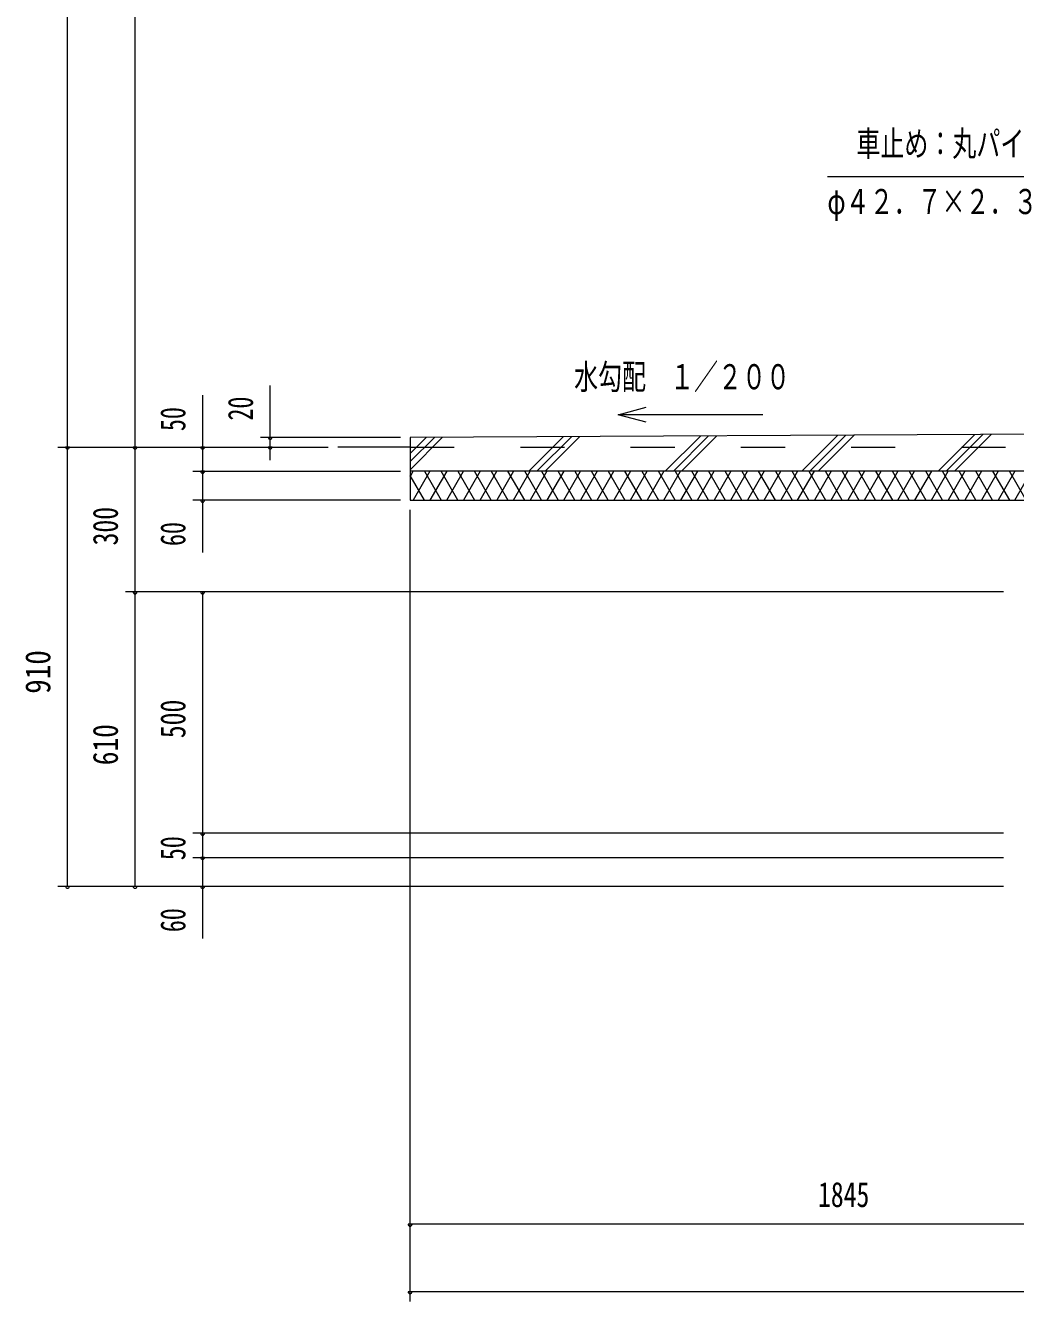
# Model space of a CAD drawing. Units: millimetres, scale not verified. Extents: x -33157 to 33170, y -14700 to 14700.
# Drawn here: x 13170 to 20352, y -4662 to 4590 of the extents above; entities that cross this region are included whole.
import ezdxf
from ezdxf.enums import TextEntityAlignment as Align

# ---------------------------------------------------------------- set-up
doc = ezdxf.new("R2010")
doc.units = ezdxf.units.MM
doc.header["$LTSCALE"] = 80
doc.linetypes.add('USER2', pattern=[10, 4, -6])
for name, color, linetype, lineweight in [('0-6_2-02BOLD', 7, 'Continuous', 18), ('0-7_2-12HIDDEN', 3, 'USER2', 18), ('0-A_2-52DIM', 3, 'Continuous', 18), ('0-B_2-62HATCH', 2, 'Continuous', 18)]:
    doc.layers.add(name, color=color, linetype=linetype, lineweight=lineweight)
doc.styles.add('ＭＳ ゴシック', font='')
doc.styles.get('ＭＳ ゴシック').set_extended_font_data('MS Gothic')

msp = doc.modelspace()

# ---------------------------------------------------------------- linework, layer by layer
at = {"layer": '0-6_2-02BOLD'}
for p, q in [((22261.59, 1634.25), (15960.02, 1602.9)), ((15960.02, 1532.9), (15435.02, 1532.9))]:
    msp.add_line(p, q, dxfattribs=at)
for points in [[(15960.02, 1602.9), (15960.02, 1147.9), (21595.02, 1147.9)], [(21595.02, 482.9), (21595.02, 1357.9), (15960.02, 1357.9)]]:
    msp.add_lwpolyline(points, dxfattribs=at)
at = {"layer": '0-7_2-12HIDDEN'}
msp.add_line((15960.02, 1532.9), (30030.02, 1532.9), dxfattribs=at)
at = {"layer": '0-A_2-52DIM'}
for p, q in [((13475.02, -1652.1), (13475.02, 9124.4)), ((13965.02, -1652.1), (13965.02, 9124.4)), ((20947.52, 3492.9), (18987.52, 3492.9)), ((14945.02, 1438.97), (14945.02, 1980.9)), ((14455.02, 1910.9), (14455.02, 769.9)), ((17672.44, 1713.33), (17469.6, 1767.69)), ((15890.02, 1602.9), (14875.02, 1602.9)), ((14959.02, 1602.9), (14931.02, 1602.9)), ((13405.02, 1532.9), (15365.02, 1532.9)), ((13489.02, 1532.9), (13461.02, 1532.9)), ((13979.02, 1532.9), (13951.02, 1532.9)), ((14469.02, 1532.9), (14441.02, 1532.9)), ((14959.02, 1532.9), (14931.02, 1532.9)), ((14385.02, 1357.9), (15890.02, 1357.9)), ((14469.02, 1357.9), (14441.02, 1357.9)), ((15890.02, 1147.9), (14385.02, 1147.9)), ((14469.02, 1147.9), (14441.02, 1147.9)), ((15960.02, -4662.1), (15960.02, 1077.9)), ((20265.02, 482.9), (13895.02, 482.9)), ((13979.02, 482.91), (13951.02, 482.91)), ((14469.02, 482.9), (14441.02, 482.9)), ((14455.02, 482.9), (14455.02, -2030.1)), ((20265.02, -1267.1), (14385.02, -1267.1)), ((14469.02, -1267.1), (14441.02, -1267.1)), ((14385.02, -1442.1), (20265.02, -1442.1)), ((14469.02, -1442.1), (14441.02, -1442.1)), ((20265.02, -1652.1), (13405.02, -1652.1)), ((13489.02, -1652.1), (13461.02, -1652.1)), ((13979.02, -1652.1), (13951.02, -1652.1)), ((14469.02, -1652.1), (14441.02, -1652.1)), ((15974.02, -4102.1), (15946.02, -4102.1)), ((30030.02, -4102.1), (15960.02, -4102.1)), ((15974.02, -4592.1), (15946.02, -4592.1)), ((30030.02, -4592.1), (15960.02, -4592.1))]:
    msp.add_line(p, q, dxfattribs=at)
msp.add_lwpolyline([(18519.6, 1767.69), (17469.6, 1767.69), (17672.44, 1822.04)], dxfattribs=at)
for centre in [(14945.02, 1602.9), (13475.02, 1532.9), (13965.02, 1532.9), (14455.02, 1532.9), (14945.02, 1532.9), (14455.02, 1357.9), (14455.02, 1147.9), (13965.02, 482.91), (14455.02, 482.9), (14455.02, -1267.1), (14455.02, -1442.1), (13475.02, -1652.1), (13965.02, -1652.1), (14455.02, -1652.1), (15960.02, -4102.1), (15960.02, -4592.1)]:
    msp.add_arc(centre, 14, 180, 0, dxfattribs=at)
at = {"layer": '0-B_2-62HATCH'}
for p, q in [((15960.02, 1368.15), (16195.95, 1604.08)), ((16136.26, 1603.78), (15960.02, 1427.54)), ((15960.02, 1486.94), (16076.56, 1603.48)), ((16820.93, 1357.9), (17071.46, 1608.43)), ((17131.16, 1608.73), (16880.33, 1357.9)), ((16939.73, 1357.9), (17190.85, 1609.03)), ((18066.36, 1613.38), (17810.88, 1357.9)), ((18126.05, 1613.68), (17870.28, 1357.9)), ((17929.67, 1357.9), (18185.75, 1613.98)), ((18800.83, 1357.9), (19061.26, 1618.33)), ((19120.96, 1618.63), (18860.22, 1357.9)), ((18919.62, 1357.9), (19180.65, 1618.93)), ((20056.16, 1623.28), (19790.78, 1357.9)), ((19850.17, 1357.9), (20115.85, 1623.58)), ((19909.57, 1357.9), (20175.55, 1623.88)), ((15960.02, 1317.95), (15983.09, 1357.9)), ((16063.92, 1147.9), (15960.02, 1327.86)), ((16104.33, 1357.9), (15983.09, 1147.9)), ((16063.92, 1357.9), (16185.16, 1147.9)), ((16225.58, 1357.9), (16104.33, 1147.9)), ((16306.41, 1147.9), (16185.16, 1357.9)), ((16225.58, 1147.9), (16346.82, 1357.9)), ((16306.41, 1357.9), (16427.65, 1147.9)), ((16468.06, 1357.9), (16346.82, 1147.9)), ((16548.89, 1147.9), (16427.65, 1357.9)), ((16468.06, 1147.9), (16589.31, 1357.9)), ((16548.9, 1357.9), (16670.14, 1147.9)), ((16710.56, 1357.9), (16589.31, 1147.9)), ((16791.38, 1147.9), (16670.14, 1357.9)), ((16710.56, 1147.9), (16831.79, 1357.9)), ((16912.62, 1147.9), (16791.38, 1357.9)), ((16953.04, 1357.9), (16831.79, 1147.9)), ((16912.63, 1357.9), (17033.87, 1147.9)), ((17074.28, 1357.9), (16953.04, 1147.9)), ((17155.11, 1147.9), (17033.87, 1357.9)), ((17074.28, 1147.9), (17195.53, 1357.9)), ((17155.11, 1357.9), (17276.36, 1147.9)), ((17316.77, 1357.9), (17195.53, 1147.9)), ((17397.6, 1147.9), (17276.36, 1357.9)), ((17316.77, 1147.9), (17438.01, 1357.9)), ((17397.6, 1357.9), (17518.84, 1147.9)), ((17559.26, 1357.9), (17438.01, 1147.9)), ((17640.09, 1147.9), (17518.84, 1357.9)), ((17559.26, 1147.9), (17680.5, 1357.9)), ((17640.09, 1357.9), (17761.33, 1147.9)), ((17801.75, 1357.9), (17680.5, 1147.9)), ((17882.58, 1147.9), (17761.33, 1357.9)), ((17801.75, 1147.9), (17922.99, 1357.9)), ((17882.58, 1357.9), (18003.82, 1147.9)), ((18044.24, 1357.9), (17922.99, 1147.9)), ((18125.06, 1147.9), (18003.82, 1357.9)), ((18044.24, 1147.9), (18165.48, 1357.9)), ((18125.06, 1357.9), (18246.31, 1147.9)), ((18286.72, 1357.9), (18165.48, 1147.9)), ((18367.55, 1147.9), (18246.31, 1357.9)), ((18286.72, 1147.9), (18407.96, 1357.9)), ((18367.56, 1357.9), (18488.79, 1147.9)), ((18529.21, 1357.9), (18407.96, 1147.9)), ((18610.04, 1147.9), (18488.79, 1357.9)), ((18529.21, 1147.9), (18650.45, 1357.9)), ((18610.04, 1357.9), (18731.28, 1147.9)), ((18771.69, 1357.9), (18650.45, 1147.9)), ((18852.52, 1147.9), (18731.28, 1357.9)), ((18771.7, 1147.9), (18892.94, 1357.9)), ((18852.52, 1357.9), (18973.77, 1147.9)), ((19014.18, 1357.9), (18892.94, 1147.9)), ((19095.01, 1147.9), (18973.77, 1357.9)), ((19014.18, 1147.9), (19135.43, 1357.9)), ((19095.01, 1357.9), (19216.26, 1147.9)), ((19256.67, 1357.9), (19135.43, 1147.9)), ((19337.5, 1147.9), (19216.26, 1357.9)), ((19256.67, 1147.9), (19377.92, 1357.9)), ((19337.5, 1357.9), (19458.74, 1147.9)), ((19499.16, 1357.9), (19377.92, 1147.9)), ((19579.99, 1147.9), (19458.74, 1357.9)), ((19499.16, 1147.9), (19620.4, 1357.9)), ((19579.99, 1357.9), (19701.23, 1147.9)), ((19741.64, 1357.9), (19620.4, 1147.9)), ((19822.47, 1147.9), (19701.23, 1357.9)), ((19741.64, 1147.9), (19862.89, 1357.9)), ((19943.72, 1147.9), (19822.48, 1357.9)), ((19984.14, 1357.9), (19862.89, 1147.9)), ((20064.96, 1147.9), (19943.72, 1357.9)), ((20105.37, 1357.9), (19984.14, 1147.9)), ((20186.2, 1147.9), (20064.96, 1357.9)), ((20226.62, 1357.9), (20105.37, 1147.9)), ((20186.21, 1357.9), (20307.45, 1147.9)), ((20347.87, 1357.9), (20226.62, 1147.9)), ((20428.69, 1147.9), (20307.45, 1357.9)), ((20347.87, 1147.9), (20469.11, 1357.9))]:
    msp.add_line(p, q, dxfattribs=at)

# ---------------------------------------------------------------- texts
at = {"layer": '0-A_2-52DIM', "color": 7, "style": 'ＭＳ ゴシック'}
for s, width, p in [('車止め：丸パイプ', 0.7, (19197.52, 3587.78)), ('φ４２．７×２．３', 0.7, (18987.52, 3167.77)), ('水勾配\u3000１／２００', 0.7, (17149.74, 1897.56)), ('1845', 0.75, (18919.66, -4032.1))]:
    msp.add_text(s, height=182.3, dxfattribs=dict(at, width=width)).set_placement(p, align=Align.BOTTOM_LEFT)
for s, width, p in [('20', 0.7, (14875.02, 1725.65)), ('50', 0.7, (14385.02, 1649.5)), ('300', 0.75, (13895.02, 820.16)), ('60', 0.7, (14385.02, 815.94)), ('910', 0.85, (13405.02, -255.69)), ('500', 0.75, (14385.02, -577.52)), ('610', 0.8, (13895.02, -773.42)), ('50', 0.7, (14385.02, -1462)), ('60', 0.7, (14385.02, -1984.06))]:
    msp.add_text(s, height=182.3, rotation=90, dxfattribs=dict(at, width=width)).set_placement(p, align=Align.BOTTOM_LEFT)

doc.saveas('drawing.dxf')
